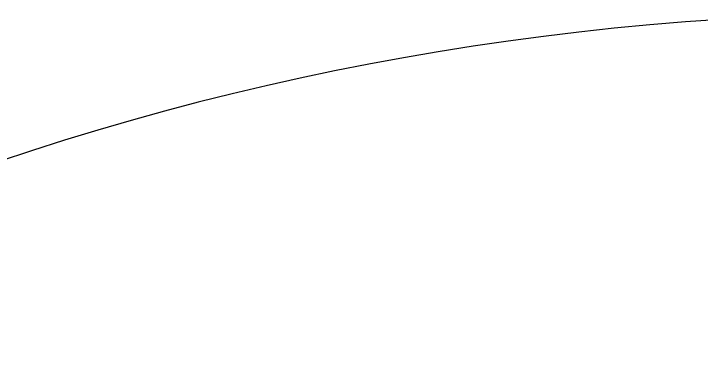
# Model space of a CAD drawing. Extents: x 2600 to 3740, y -1616 to -476.
# Drawn here: x 2990 to 3129.1, y -546.3 to -476 of the extents above; entities that cross this region are included whole.
import ezdxf

# ---------------------------------------------------------------- set-up
doc = ezdxf.new("R2010")
doc.units = 0
doc.layers.add('LAYER_2', color=174, linetype='CONTINUOUS')

msp = doc.modelspace()

# ---------------------------------------------------------------- linework, layer by layer
at = {"layer": 'LAYER_2'}
msp.add_lwpolyline([(3169.765015915023, -475.9542725847364, 0.4142135623730951), (2599.765015915023, -1045.954272584736, 0.4142135623730951), (3169.765015915023, -1615.954272584736, 0.4142135623730951), (3739.765015915023, -1045.954272584736, 0.4142135623730951)], format="xyb", close=True, dxfattribs=at)

doc.saveas('drawing.dxf')
